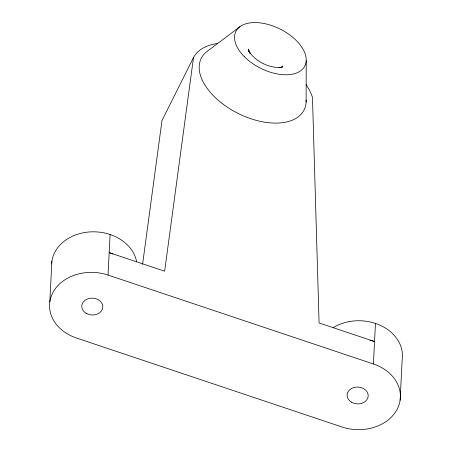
<?xml version="1.0" encoding="UTF-8"?>
<svg xmlns="http://www.w3.org/2000/svg" width="452" height="452" viewBox="0 0 452 452"><rect width="100%" height="100%" fill="white"/><g stroke="black" fill="none" stroke-linecap="round" stroke-linejoin="round"><path stroke-width="0.68" d="M306.111 102.067L306.224 60.681M49.816 301.834L51.873 261.279M375.459 323.429L373.408 363.984A42.776 34.16 2.9 0 1 397.404 408.794A42.776 34.16 2.9 0 1 341.904 426.959L76.541 338.039A42.776 34.16 2.9 0 1 52.539 293.235A42.776 34.16 2.9 0 1 108.039 275.065L110.096 234.509M400.127 400.189L402.184 359.634A42.776 34.16 2.9 0 0 380.516 325.44A42.776 34.16 2.9 0 0 333.164 327.638M248.459 51.008L248.617 49.053L248.995 51.697M142.572 264.347L161.997 120.503L193.501 57.528A66.274 37.64 26.6 0 1 217.627 43.454M193.501 57.528L164.641 271.2L109.175 252.617A42.776 34.16 2.9 0 1 112.989 254.069M281.443 67.777L282.766 66.161L281.63 67.455M239.95 26.691L207.225 51.347A57.534 32.68 26.6 0 0 238.554 113.638A57.534 32.68 26.6 0 0 306.123 100.107M280.98 67.489L282.816 66.591M280.85 67.591L281.952 67.094L278.901 67.574M279.664 67.574C267.9 67.461 256.222 61.574 249.329 52.014L250.402 53.777L248.549 49.963L248.956 51.76M108.039 275.065L373.408 363.984M51.613 264.013A42.776 34.16 2.9 0 1 91.971 231.825A42.776 34.16 2.9 0 1 136.645 261.787M369.906 340.22A42.776 34.16 2.9 0 1 374.544 341.537L319.078 322.948L312.473 97.395A66.274 37.64 26.6 0 0 306.106 84.671M351.368 402.122A10.543 8.418 2.9 0 0 368.126 396.636A10.543 8.418 2.9 0 0 353.475 387.663A10.543 8.418 2.9 0 0 351.368 402.122M86.004 313.196A10.543 8.418 2.9 0 0 102.757 307.716A10.543 8.418 2.9 0 0 88.106 298.744A10.543 8.418 2.9 0 0 86.004 313.196M244.227 56.573A38.561 21.899 26.6 0 0 304.699 66.269A38.561 21.899 26.6 0 0 262.256 23.182A38.561 21.899 26.6 0 0 244.227 56.573"/></g></svg>
